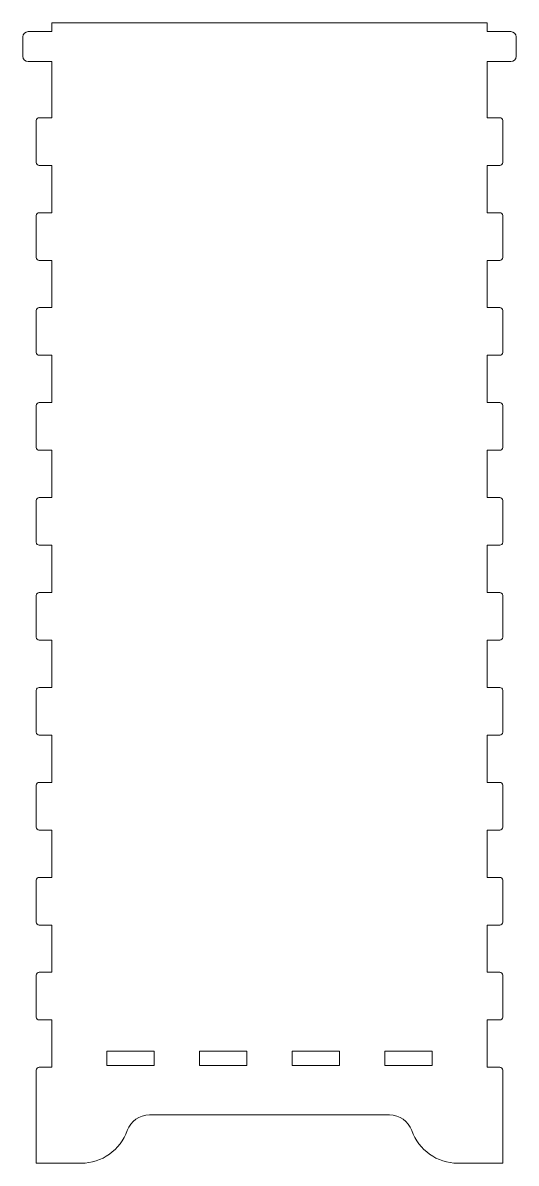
# Model space of a CAD drawing. Header units: millimetres. Extents: x -1099 to 2075, y -1295 to 1553.
# Drawn here: x -140.6 to -38.4, y -1213.4 to -977.2 of the extents above; entities that cross this region are included whole.
import ezdxf

# ---------------------------------------------------------------- set-up
doc = ezdxf.new("R2010")
doc.units = ezdxf.units.MM
doc.header["$MEASUREMENT"] = 0
doc.layers.add('layer 1', color=7, linetype='Continuous')

msp = doc.modelspace()

# ---------------------------------------------------------------- linework, layer by layer
at = {"layer": 'layer 1', "color": 240, "lineweight": 9}
for points, knots in [([(-134.6001, -1193.5443), (-134.6001, -1193.5443), (-134.6001, -1183.7443), (-134.6001, -1183.7443), (-134.6001, -1183.7443), (-134.6001, -1183.7443), (-137.2001, -1183.7443), (-137.2001, -1183.7443), (-137.2001, -1183.7443), (-137.5306, -1183.7443), (-137.8001, -1183.4748), (-137.8001, -1183.1443), (-137.8001, -1183.1443), (-137.8001, -1183.1443), (-137.8001, -1174.4777), (-137.8001, -1174.4777), (-137.8001, -1174.4777), (-137.8001, -1174.1472), (-137.5306, -1173.8777), (-137.2001, -1173.8777), (-137.2001, -1173.8777), (-137.2001, -1173.8777), (-134.6001, -1173.8777), (-134.6001, -1173.8777), (-134.6001, -1173.8777), (-134.6001, -1173.8777), (-134.6001, -1164.0777), (-134.6001, -1164.0777), (-134.6001, -1164.0777), (-134.6001, -1164.0777), (-137.2001, -1164.0777), (-137.2001, -1164.0777), (-137.2001, -1164.0777), (-137.5306, -1164.0777), (-137.8001, -1163.8082), (-137.8001, -1163.4777), (-137.8001, -1163.4777), (-137.8001, -1163.4777), (-137.8001, -1154.811), (-137.8001, -1154.811), (-137.8001, -1154.811), (-137.8001, -1154.4805), (-137.5306, -1154.211), (-137.2001, -1154.211), (-137.2001, -1154.211), (-137.2001, -1154.211), (-134.6001, -1154.211), (-134.6001, -1154.211), (-134.6001, -1154.211), (-134.6001, -1154.211), (-134.6001, -1144.411), (-134.6001, -1144.411), (-134.6001, -1144.411), (-134.6001, -1144.411), (-137.2001, -1144.411), (-137.2001, -1144.411), (-137.2001, -1144.411), (-137.5306, -1144.411), (-137.8001, -1144.1415), (-137.8001, -1143.811), (-137.8001, -1143.811), (-137.8001, -1143.811), (-137.8001, -1135.1443), (-137.8001, -1135.1443), (-137.8001, -1135.1443), (-137.8001, -1134.8138), (-137.5306, -1134.5443), (-137.2001, -1134.5443), (-137.2001, -1134.5443), (-137.2001, -1134.5443), (-134.6001, -1134.5443), (-134.6001, -1134.5443), (-134.6001, -1134.5443), (-134.6001, -1134.5443), (-134.6001, -1124.7443), (-134.6001, -1124.7443), (-134.6001, -1124.7443), (-134.6001, -1124.7443), (-137.2001, -1124.7443), (-137.2001, -1124.7443), (-137.2001, -1124.7443), (-137.5306, -1124.7443), (-137.8001, -1124.4748), (-137.8001, -1124.1443), (-137.8001, -1124.1443), (-137.8001, -1124.1443), (-137.8001, -1115.4777), (-137.8001, -1115.4777), (-137.8001, -1115.4777), (-137.8001, -1115.1472), (-137.5306, -1114.8777), (-137.2001, -1114.8777), (-137.2001, -1114.8777), (-137.2001, -1114.8777), (-134.6001, -1114.8777), (-134.6001, -1114.8777), (-134.6001, -1114.8777), (-134.6001, -1114.8777), (-134.6001, -1105.0777), (-134.6001, -1105.0777), (-134.6001, -1105.0777), (-134.6001, -1105.0777), (-137.2001, -1105.0777), (-137.2001, -1105.0777), (-137.2001, -1105.0777), (-137.5306, -1105.0777), (-137.8001, -1104.8082), (-137.8001, -1104.4777), (-137.8001, -1104.4777), (-137.8001, -1104.4777), (-137.8001, -1095.811), (-137.8001, -1095.811), (-137.8001, -1095.811), (-137.8001, -1095.4805), (-137.5306, -1095.211), (-137.2001, -1095.211), (-137.2001, -1095.211), (-137.2001, -1095.211), (-134.6001, -1095.211), (-134.6001, -1095.211), (-134.6001, -1095.211), (-134.6001, -1095.211), (-134.6001, -1085.411), (-134.6001, -1085.411), (-134.6001, -1085.411), (-134.6001, -1085.411), (-137.2001, -1085.411), (-137.2001, -1085.411), (-137.2001, -1085.411), (-137.5306, -1085.411), (-137.8001, -1085.1415), (-137.8001, -1084.811), (-137.8001, -1084.811), (-137.8001, -1084.811), (-137.8001, -1076.1443), (-137.8001, -1076.1443), (-137.8001, -1076.1443), (-137.8001, -1075.8138), (-137.5306, -1075.5443), (-137.2001, -1075.5443), (-137.2001, -1075.5443), (-137.2001, -1075.5443), (-134.6001, -1075.5443), (-134.6001, -1075.5443), (-134.6001, -1075.5443), (-134.6001, -1075.5443), (-134.6001, -1065.7443), (-134.6001, -1065.7443), (-134.6001, -1065.7443), (-134.6001, -1065.7443), (-137.2001, -1065.7443), (-137.2001, -1065.7443), (-137.2001, -1065.7443), (-137.5306, -1065.7443), (-137.8001, -1065.4748), (-137.8001, -1065.1443), (-137.8001, -1065.1443), (-137.8001, -1065.1443), (-137.8001, -1056.4777), (-137.8001, -1056.4777), (-137.8001, -1056.4777), (-137.8001, -1056.1472), (-137.5306, -1055.8777), (-137.2001, -1055.8777), (-137.2001, -1055.8777), (-137.2001, -1055.8777), (-134.6001, -1055.8777), (-134.6001, -1055.8777), (-134.6001, -1055.8777), (-134.6001, -1055.8777), (-134.6001, -1046.0777), (-134.6001, -1046.0777), (-134.6001, -1046.0777), (-134.6001, -1046.0777), (-137.2001, -1046.0777), (-137.2001, -1046.0777), (-137.2001, -1046.0777), (-137.5306, -1046.0777), (-137.8001, -1045.8082), (-137.8001, -1045.4777), (-137.8001, -1045.4777), (-137.8001, -1045.4777), (-137.8001, -1036.811), (-137.8001, -1036.811), (-137.8001, -1036.811), (-137.8001, -1036.4805), (-137.5306, -1036.211), (-137.2001, -1036.211), (-137.2001, -1036.211), (-137.2001, -1036.211), (-134.6001, -1036.211), (-134.6001, -1036.211), (-134.6001, -1036.211), (-134.6001, -1036.211), (-134.6001, -1026.411), (-134.6001, -1026.411), (-134.6001, -1026.411), (-134.6001, -1026.411), (-137.2001, -1026.411), (-137.2001, -1026.411), (-137.2001, -1026.411), (-137.5306, -1026.411), (-137.8001, -1026.1415), (-137.8001, -1025.811), (-137.8001, -1025.811), (-137.8001, -1025.811), (-137.8001, -1017.1443), (-137.8001, -1017.1443), (-137.8001, -1017.1443), (-137.8001, -1016.8138), (-137.5306, -1016.5443), (-137.2001, -1016.5443), (-137.2001, -1016.5443), (-137.2001, -1016.5443), (-134.6001, -1016.5443), (-134.6001, -1016.5443), (-134.6001, -1016.5443), (-134.6001, -1016.5443), (-134.6001, -1006.7443), (-134.6001, -1006.7443), (-134.6001, -1006.7443), (-134.6001, -1006.7443), (-137.2001, -1006.7443), (-137.2001, -1006.7443), (-137.2001, -1006.7443), (-137.5306, -1006.7443), (-137.8001, -1006.4748), (-137.8001, -1006.1443), (-137.8001, -1006.1443), (-137.8001, -1006.1443), (-137.8001, -997.4777), (-137.8001, -997.4777), (-137.8001, -997.4777), (-137.8001, -997.1472), (-137.5306, -996.8777), (-137.2001, -996.8777), (-137.2001, -996.8777), (-137.2001, -996.8777), (-134.6001, -996.8777), (-134.6001, -996.8777), (-134.6001, -996.8777), (-134.6001, -996.8777), (-134.6001, -985.2444), (-134.6001, -985.2444), (-134.6001, -985.2444), (-134.6001, -985.2444), (-139.5001, -985.2444), (-139.5001, -985.2444), (-139.5001, -985.2444), (-140.106, -985.2444), (-140.6001, -984.7503), (-140.6001, -984.1444), (-140.6001, -984.1444), (-140.6001, -984.1444), (-140.6001, -980.1444), (-140.6001, -980.1444), (-140.6001, -980.1444), (-140.6001, -979.5386), (-140.1059, -979.0444), (-139.5001, -979.0444), (-139.5001, -979.0444), (-139.5001, -979.0444), (-134.6001, -979.0444), (-134.6001, -979.0444), (-134.6001, -979.0444), (-134.6001, -979.0444), (-134.6001, -977.211), (-134.6001, -977.211), (-134.6001, -977.211), (-134.6001, -977.211), (-44.4001, -977.211), (-44.4001, -977.211), (-44.4001, -977.211), (-44.4001, -977.211), (-44.4001, -979.0444), (-44.4001, -979.0444), (-44.4001, -979.0444), (-44.4001, -979.0444), (-39.5001, -979.0444), (-39.5001, -979.0444), (-39.5001, -979.0444), (-38.8942, -979.0444), (-38.4001, -979.5385), (-38.4001, -980.1444), (-38.4001, -980.1444), (-38.4001, -980.1444), (-38.4001, -984.1444), (-38.4001, -984.1444), (-38.4001, -984.1444), (-38.4001, -984.7504), (-38.8941, -985.2444), (-39.5001, -985.2444), (-39.5001, -985.2444), (-39.5001, -985.2444), (-44.4001, -985.2444), (-44.4001, -985.2444), (-44.4001, -985.2444), (-44.4001, -985.2444), (-44.4001, -996.8777), (-44.4001, -996.8777), (-44.4001, -996.8777), (-44.4001, -996.8777), (-41.8001, -996.8777), (-41.8001, -996.8777), (-41.8001, -996.8777), (-41.4696, -996.8777), (-41.2001, -997.1472), (-41.2001, -997.4777), (-41.2001, -997.4777), (-41.2001, -997.4777), (-41.2001, -1006.1443), (-41.2001, -1006.1443), (-41.2001, -1006.1443), (-41.2001, -1006.4749), (-41.4695, -1006.7443), (-41.8001, -1006.7443), (-41.8001, -1006.7443), (-41.8001, -1006.7443), (-44.4001, -1006.7443), (-44.4001, -1006.7443), (-44.4001, -1006.7443), (-44.4001, -1006.7443), (-44.4001, -1016.5443), (-44.4001, -1016.5443), (-44.4001, -1016.5443), (-44.4001, -1016.5443), (-41.8001, -1016.5443), (-41.8001, -1016.5443), (-41.8001, -1016.5443), (-41.4696, -1016.5443), (-41.2001, -1016.8138), (-41.2001, -1017.1443), (-41.2001, -1017.1443), (-41.2001, -1017.1443), (-41.2001, -1025.811), (-41.2001, -1025.811), (-41.2001, -1025.811), (-41.2001, -1026.1416), (-41.4695, -1026.411), (-41.8001, -1026.411), (-41.8001, -1026.411), (-41.8001, -1026.411), (-44.4001, -1026.411), (-44.4001, -1026.411), (-44.4001, -1026.411), (-44.4001, -1026.411), (-44.4001, -1036.211), (-44.4001, -1036.211), (-44.4001, -1036.211), (-44.4001, -1036.211), (-41.8001, -1036.211), (-41.8001, -1036.211), (-41.8001, -1036.211), (-41.4696, -1036.211), (-41.2001, -1036.4805), (-41.2001, -1036.811), (-41.2001, -1036.811), (-41.2001, -1036.811), (-41.2001, -1045.4777), (-41.2001, -1045.4777), (-41.2001, -1045.4777), (-41.2001, -1045.8083), (-41.4695, -1046.0777), (-41.8001, -1046.0777), (-41.8001, -1046.0777), (-41.8001, -1046.0777), (-44.4001, -1046.0777), (-44.4001, -1046.0777), (-44.4001, -1046.0777), (-44.4001, -1046.0777), (-44.4001, -1055.8777), (-44.4001, -1055.8777), (-44.4001, -1055.8777), (-44.4001, -1055.8777), (-41.8001, -1055.8777), (-41.8001, -1055.8777), (-41.8001, -1055.8777), (-41.4696, -1055.8777), (-41.2001, -1056.1472), (-41.2001, -1056.4777), (-41.2001, -1056.4777), (-41.2001, -1056.4777), (-41.2001, -1065.1443), (-41.2001, -1065.1443), (-41.2001, -1065.1443), (-41.2001, -1065.4749), (-41.4695, -1065.7443), (-41.8001, -1065.7443), (-41.8001, -1065.7443), (-41.8001, -1065.7443), (-44.4001, -1065.7443), (-44.4001, -1065.7443), (-44.4001, -1065.7443), (-44.4001, -1065.7443), (-44.4001, -1075.5443), (-44.4001, -1075.5443), (-44.4001, -1075.5443), (-44.4001, -1075.5443), (-41.8001, -1075.5443), (-41.8001, -1075.5443), (-41.8001, -1075.5443), (-41.4696, -1075.5443), (-41.2001, -1075.8138), (-41.2001, -1076.1443), (-41.2001, -1076.1443), (-41.2001, -1076.1443), (-41.2001, -1084.811), (-41.2001, -1084.811), (-41.2001, -1084.811), (-41.2001, -1085.1416), (-41.4695, -1085.411), (-41.8001, -1085.411), (-41.8001, -1085.411), (-41.8001, -1085.411), (-44.4001, -1085.411), (-44.4001, -1085.411), (-44.4001, -1085.411), (-44.4001, -1085.411), (-44.4001, -1095.211), (-44.4001, -1095.211), (-44.4001, -1095.211), (-44.4001, -1095.211), (-41.8001, -1095.211), (-41.8001, -1095.211), (-41.8001, -1095.211), (-41.4696, -1095.211), (-41.2001, -1095.4805), (-41.2001, -1095.811), (-41.2001, -1095.811), (-41.2001, -1095.811), (-41.2001, -1104.4777), (-41.2001, -1104.4777), (-41.2001, -1104.4777), (-41.2001, -1104.8083), (-41.4695, -1105.0777), (-41.8001, -1105.0777), (-41.8001, -1105.0777), (-41.8001, -1105.0777), (-44.4001, -1105.0777), (-44.4001, -1105.0777), (-44.4001, -1105.0777), (-44.4001, -1105.0777), (-44.4001, -1114.8777), (-44.4001, -1114.8777), (-44.4001, -1114.8777), (-44.4001, -1114.8777), (-41.8001, -1114.8777), (-41.8001, -1114.8777), (-41.8001, -1114.8777), (-41.4696, -1114.8777), (-41.2001, -1115.1472), (-41.2001, -1115.4777), (-41.2001, -1115.4777), (-41.2001, -1115.4777), (-41.2001, -1124.1443), (-41.2001, -1124.1443), (-41.2001, -1124.1443), (-41.2001, -1124.4749), (-41.4695, -1124.7443), (-41.8001, -1124.7443), (-41.8001, -1124.7443), (-41.8001, -1124.7443), (-44.4001, -1124.7443), (-44.4001, -1124.7443), (-44.4001, -1124.7443), (-44.4001, -1124.7443), (-44.4001, -1134.5443), (-44.4001, -1134.5443), (-44.4001, -1134.5443), (-44.4001, -1134.5443), (-41.8001, -1134.5443), (-41.8001, -1134.5443), (-41.8001, -1134.5443), (-41.4696, -1134.5443), (-41.2001, -1134.8138), (-41.2001, -1135.1443), (-41.2001, -1135.1443), (-41.2001, -1135.1443), (-41.2001, -1143.811), (-41.2001, -1143.811), (-41.2001, -1143.811), (-41.2001, -1144.1416), (-41.4695, -1144.411), (-41.8001, -1144.411), (-41.8001, -1144.411), (-41.8001, -1144.411), (-44.4001, -1144.411), (-44.4001, -1144.411), (-44.4001, -1144.411), (-44.4001, -1144.411), (-44.4001, -1154.211), (-44.4001, -1154.211), (-44.4001, -1154.211), (-44.4001, -1154.211), (-41.8001, -1154.211), (-41.8001, -1154.211), (-41.8001, -1154.211), (-41.4696, -1154.211), (-41.2001, -1154.4805), (-41.2001, -1154.811), (-41.2001, -1154.811), (-41.2001, -1154.811), (-41.2001, -1163.4777), (-41.2001, -1163.4777), (-41.2001, -1163.4777), (-41.2001, -1163.8083), (-41.4695, -1164.0777), (-41.8001, -1164.0777), (-41.8001, -1164.0777), (-41.8001, -1164.0777), (-44.4001, -1164.0777), (-44.4001, -1164.0777), (-44.4001, -1164.0777), (-44.4001, -1164.0777), (-44.4001, -1173.8777), (-44.4001, -1173.8777), (-44.4001, -1173.8777), (-44.4001, -1173.8777), (-41.8001, -1173.8777), (-41.8001, -1173.8777), (-41.8001, -1173.8777), (-41.4696, -1173.8777), (-41.2001, -1174.1472), (-41.2001, -1174.4777), (-41.2001, -1174.4777), (-41.2001, -1174.4777), (-41.2001, -1183.1443), (-41.2001, -1183.1443), (-41.2001, -1183.1443), (-41.2001, -1183.4749), (-41.4695, -1183.7443), (-41.8001, -1183.7443), (-41.8001, -1183.7443), (-41.8001, -1183.7443), (-44.4001, -1183.7443), (-44.4001, -1183.7443), (-44.4001, -1183.7443), (-44.4001, -1183.7443), (-44.4001, -1193.5443), (-44.4001, -1193.5443), (-44.4001, -1193.5443), (-44.4001, -1193.5443), (-41.8001, -1193.5443), (-41.8001, -1193.5443), (-41.8001, -1193.5443), (-41.4696, -1193.5443), (-41.2001, -1193.8138), (-41.2001, -1194.1443), (-41.2001, -1194.1443), (-41.2001, -1194.1443), (-41.2001, -1213.4109), (-41.2001, -1213.4109), (-41.2001, -1213.4109), (-41.2001, -1213.4109), (-50.5001, -1213.4109), (-50.5001, -1213.4109), (-50.5001, -1213.4109), (-54.7788, -1213.4109), (-58.5972, -1210.6923), (-60.0232, -1206.673), (-60.0232, -1206.673), (-60.7299, -1204.6809), (-62.5262, -1203.411), (-64.6402, -1203.411), (-64.6402, -1203.411), (-64.6402, -1203.411), (-114.36, -1203.411), (-114.36, -1203.411), (-114.36, -1203.411), (-116.474, -1203.411), (-118.2703, -1204.6809), (-118.977, -1206.673), (-118.977, -1206.673), (-120.403, -1210.6923), (-124.2214, -1213.4109), (-128.5001, -1213.4109), (-128.5001, -1213.4109), (-128.5001, -1213.4109), (-137.8001, -1213.4109), (-137.8001, -1213.4109), (-137.8001, -1213.4109), (-137.8001, -1213.4109), (-137.8001, -1194.1443), (-137.8001, -1194.1443), (-137.8001, -1194.1443), (-137.8001, -1193.8138), (-137.5306, -1193.5443), (-137.2001, -1193.5443), (-137.2001, -1193.5443), (-137.2001, -1193.5443), (-134.6001, -1193.5443), (-134.6001, -1193.5443)], [0, 0, 0, 0, 0.00671141, 0.00671141, 0.00671141, 0.00671141, 0.01342282, 0.01342282, 0.01342282, 0.01342282, 0.02013423, 0.02013423, 0.02013423, 0.02013423, 0.02684564, 0.02684564, 0.02684564, 0.02684564, 0.03355705, 0.03355705, 0.03355705, 0.03355705, 0.04026846, 0.04026846, 0.04026846, 0.04026846, 0.04697987, 0.04697987, 0.04697987, 0.04697987, 0.05369128, 0.05369128, 0.05369128, 0.05369128, 0.06040268, 0.06040268, 0.06040268, 0.06040268, 0.06711409, 0.06711409, 0.06711409, 0.06711409, 0.0738255, 0.0738255, 0.0738255, 0.0738255, 0.08053691, 0.08053691, 0.08053691, 0.08053691, 0.08724832, 0.08724832, 0.08724832, 0.08724832, 0.09395973, 0.09395973, 0.09395973, 0.09395973, 0.10067114, 0.10067114, 0.10067114, 0.10067114, 0.10738255, 0.10738255, 0.10738255, 0.10738255, 0.11409396, 0.11409396, 0.11409396, 0.11409396, 0.12080537, 0.12080537, 0.12080537, 0.12080537, 0.12751678, 0.12751678, 0.12751678, 0.12751678, 0.13422819, 0.13422819, 0.13422819, 0.13422819, 0.1409396, 0.1409396, 0.1409396, 0.1409396, 0.14765101, 0.14765101, 0.14765101, 0.14765101, 0.15436242, 0.15436242, 0.15436242, 0.15436242, 0.16107383, 0.16107383, 0.16107383, 0.16107383, 0.16778523, 0.16778523, 0.16778523, 0.16778523, 0.17449664, 0.17449664, 0.17449664, 0.17449664, 0.18120805, 0.18120805, 0.18120805, 0.18120805, 0.18791946, 0.18791946, 0.18791946, 0.18791946, 0.19463087, 0.19463087, 0.19463087, 0.19463087, 0.20134228, 0.20134228, 0.20134228, 0.20134228, 0.20805369, 0.20805369, 0.20805369, 0.20805369, 0.2147651, 0.2147651, 0.2147651, 0.2147651, 0.22147651, 0.22147651, 0.22147651, 0.22147651, 0.22818792, 0.22818792, 0.22818792, 0.22818792, 0.23489933, 0.23489933, 0.23489933, 0.23489933, 0.24161074, 0.24161074, 0.24161074, 0.24161074, 0.24832215, 0.24832215, 0.24832215, 0.24832215, 0.25503356, 0.25503356, 0.25503356, 0.25503356, 0.26174497, 0.26174497, 0.26174497, 0.26174497, 0.26845638, 0.26845638, 0.26845638, 0.26845638, 0.27516779, 0.27516779, 0.27516779, 0.27516779, 0.28187919, 0.28187919, 0.28187919, 0.28187919, 0.2885906, 0.2885906, 0.2885906, 0.2885906, 0.29530201, 0.29530201, 0.29530201, 0.29530201, 0.30201342, 0.30201342, 0.30201342, 0.30201342, 0.30872483, 0.30872483, 0.30872483, 0.30872483, 0.31543624, 0.31543624, 0.31543624, 0.31543624, 0.32214765, 0.32214765, 0.32214765, 0.32214765, 0.32885906, 0.32885906, 0.32885906, 0.32885906, 0.33557047, 0.33557047, 0.33557047, 0.33557047, 0.34228188, 0.34228188, 0.34228188, 0.34228188, 0.34899329, 0.34899329, 0.34899329, 0.34899329, 0.3557047, 0.3557047, 0.3557047, 0.3557047, 0.36241611, 0.36241611, 0.36241611, 0.36241611, 0.36912752, 0.36912752, 0.36912752, 0.36912752, 0.37583893, 0.37583893, 0.37583893, 0.37583893, 0.38255034, 0.38255034, 0.38255034, 0.38255034, 0.38926174, 0.38926174, 0.38926174, 0.38926174, 0.39597315, 0.39597315, 0.39597315, 0.39597315, 0.40268456, 0.40268456, 0.40268456, 0.40268456, 0.40939597, 0.40939597, 0.40939597, 0.40939597, 0.41610738, 0.41610738, 0.41610738, 0.41610738, 0.42281879, 0.42281879, 0.42281879, 0.42281879, 0.4295302, 0.4295302, 0.4295302, 0.4295302, 0.43624161, 0.43624161, 0.43624161, 0.43624161, 0.44295302, 0.44295302, 0.44295302, 0.44295302, 0.44966443, 0.44966443, 0.44966443, 0.44966443, 0.45637584, 0.45637584, 0.45637584, 0.45637584, 0.46308725, 0.46308725, 0.46308725, 0.46308725, 0.46979866, 0.46979866, 0.46979866, 0.46979866, 0.47651007, 0.47651007, 0.47651007, 0.47651007, 0.48322148, 0.48322148, 0.48322148, 0.48322148, 0.48993289, 0.48993289, 0.48993289, 0.48993289, 0.4966443, 0.4966443, 0.4966443, 0.4966443, 0.5033557, 0.5033557, 0.5033557, 0.5033557, 0.51006711, 0.51006711, 0.51006711, 0.51006711, 0.51677852, 0.51677852, 0.51677852, 0.51677852, 0.52348993, 0.52348993, 0.52348993, 0.52348993, 0.53020134, 0.53020134, 0.53020134, 0.53020134, 0.53691275, 0.53691275, 0.53691275, 0.53691275, 0.54362416, 0.54362416, 0.54362416, 0.54362416, 0.55033557, 0.55033557, 0.55033557, 0.55033557, 0.55704698, 0.55704698, 0.55704698, 0.55704698, 0.56375839, 0.56375839, 0.56375839, 0.56375839, 0.5704698, 0.5704698, 0.5704698, 0.5704698, 0.57718121, 0.57718121, 0.57718121, 0.57718121, 0.58389262, 0.58389262, 0.58389262, 0.58389262, 0.59060403, 0.59060403, 0.59060403, 0.59060403, 0.59731544, 0.59731544, 0.59731544, 0.59731544, 0.60402685, 0.60402685, 0.60402685, 0.60402685, 0.61073826, 0.61073826, 0.61073826, 0.61073826, 0.61744966, 0.61744966, 0.61744966, 0.61744966, 0.62416107, 0.62416107, 0.62416107, 0.62416107, 0.63087248, 0.63087248, 0.63087248, 0.63087248, 0.63758389, 0.63758389, 0.63758389, 0.63758389, 0.6442953, 0.6442953, 0.6442953, 0.6442953, 0.65100671, 0.65100671, 0.65100671, 0.65100671, 0.65771812, 0.65771812, 0.65771812, 0.65771812, 0.66442953, 0.66442953, 0.66442953, 0.66442953, 0.67114094, 0.67114094, 0.67114094, 0.67114094, 0.67785235, 0.67785235, 0.67785235, 0.67785235, 0.68456376, 0.68456376, 0.68456376, 0.68456376, 0.69127517, 0.69127517, 0.69127517, 0.69127517, 0.69798658, 0.69798658, 0.69798658, 0.69798658, 0.70469799, 0.70469799, 0.70469799, 0.70469799, 0.7114094, 0.7114094, 0.7114094, 0.7114094, 0.71812081, 0.71812081, 0.71812081, 0.71812081, 0.72483221, 0.72483221, 0.72483221, 0.72483221, 0.73154362, 0.73154362, 0.73154362, 0.73154362, 0.73825503, 0.73825503, 0.73825503, 0.73825503, 0.74496644, 0.74496644, 0.74496644, 0.74496644, 0.75167785, 0.75167785, 0.75167785, 0.75167785, 0.75838926, 0.75838926, 0.75838926, 0.75838926, 0.76510067, 0.76510067, 0.76510067, 0.76510067, 0.77181208, 0.77181208, 0.77181208, 0.77181208, 0.77852349, 0.77852349, 0.77852349, 0.77852349, 0.7852349, 0.7852349, 0.7852349, 0.7852349, 0.79194631, 0.79194631, 0.79194631, 0.79194631, 0.79865772, 0.79865772, 0.79865772, 0.79865772, 0.80536913, 0.80536913, 0.80536913, 0.80536913, 0.81208054, 0.81208054, 0.81208054, 0.81208054, 0.81879195, 0.81879195, 0.81879195, 0.81879195, 0.82550336, 0.82550336, 0.82550336, 0.82550336, 0.83221477, 0.83221477, 0.83221477, 0.83221477, 0.83892617, 0.83892617, 0.83892617, 0.83892617, 0.84563758, 0.84563758, 0.84563758, 0.84563758, 0.85234899, 0.85234899, 0.85234899, 0.85234899, 0.8590604, 0.8590604, 0.8590604, 0.8590604, 0.86577181, 0.86577181, 0.86577181, 0.86577181, 0.87248322, 0.87248322, 0.87248322, 0.87248322, 0.87919463, 0.87919463, 0.87919463, 0.87919463, 0.88590604, 0.88590604, 0.88590604, 0.88590604, 0.89261745, 0.89261745, 0.89261745, 0.89261745, 0.89932886, 0.89932886, 0.89932886, 0.89932886, 0.90604027, 0.90604027, 0.90604027, 0.90604027, 0.91275168, 0.91275168, 0.91275168, 0.91275168, 0.91946309, 0.91946309, 0.91946309, 0.91946309, 0.9261745, 0.9261745, 0.9261745, 0.9261745, 0.93288591, 0.93288591, 0.93288591, 0.93288591, 0.93959732, 0.93959732, 0.93959732, 0.93959732, 0.94630872, 0.94630872, 0.94630872, 0.94630872, 0.95302013, 0.95302013, 0.95302013, 0.95302013, 0.95973154, 0.95973154, 0.95973154, 0.95973154, 0.96644295, 0.96644295, 0.96644295, 0.96644295, 0.97315436, 0.97315436, 0.97315436, 0.97315436, 0.97986577, 0.97986577, 0.97986577, 0.97986577, 0.98657718, 0.98657718, 0.98657718, 0.98657718, 1, 1, 1, 1]), ([(-123.2001, -1193.211), (-123.2001, -1193.211), (-113.4001, -1193.211), (-113.4001, -1193.211), (-113.4001, -1193.211), (-113.4001, -1193.211), (-113.4001, -1190.211), (-113.4001, -1190.211), (-113.4001, -1190.211), (-113.4001, -1190.211), (-123.2001, -1190.211), (-123.2001, -1190.211), (-123.2001, -1190.211), (-123.2001, -1190.211), (-123.2001, -1193.211), (-123.2001, -1193.211)], [0, 0, 0, 0, 0.2, 0.2, 0.2, 0.2, 0.4, 0.4, 0.4, 0.4, 0.6, 0.6, 0.6, 0.6, 1, 1, 1, 1]), ([(-104.0001, -1193.211), (-104.0001, -1193.211), (-94.2001, -1193.211), (-94.2001, -1193.211), (-94.2001, -1193.211), (-94.2001, -1193.211), (-94.2001, -1190.211), (-94.2001, -1190.211), (-94.2001, -1190.211), (-94.2001, -1190.211), (-104.0001, -1190.211), (-104.0001, -1190.211), (-104.0001, -1190.211), (-104.0001, -1190.211), (-104.0001, -1193.211), (-104.0001, -1193.211)], [0, 0, 0, 0, 0.2, 0.2, 0.2, 0.2, 0.4, 0.4, 0.4, 0.4, 0.6, 0.6, 0.6, 0.6, 1, 1, 1, 1]), ([(-84.8001, -1193.211), (-84.8001, -1193.211), (-75.0001, -1193.211), (-75.0001, -1193.211), (-75.0001, -1193.211), (-75.0001, -1193.211), (-75.0001, -1190.211), (-75.0001, -1190.211), (-75.0001, -1190.211), (-75.0001, -1190.211), (-84.8001, -1190.211), (-84.8001, -1190.211), (-84.8001, -1190.211), (-84.8001, -1190.211), (-84.8001, -1193.211), (-84.8001, -1193.211)], [0, 0, 0, 0, 0.2, 0.2, 0.2, 0.2, 0.4, 0.4, 0.4, 0.4, 0.6, 0.6, 0.6, 0.6, 1, 1, 1, 1]), ([(-65.6001, -1193.211), (-65.6001, -1193.211), (-55.8001, -1193.211), (-55.8001, -1193.211), (-55.8001, -1193.211), (-55.8001, -1193.211), (-55.8001, -1190.211), (-55.8001, -1190.211), (-55.8001, -1190.211), (-55.8001, -1190.211), (-65.6001, -1190.211), (-65.6001, -1190.211), (-65.6001, -1190.211), (-65.6001, -1190.211), (-65.6001, -1193.211), (-65.6001, -1193.211)], [0, 0, 0, 0, 0.2, 0.2, 0.2, 0.2, 0.4, 0.4, 0.4, 0.4, 0.6, 0.6, 0.6, 0.6, 1, 1, 1, 1])]:
    msp.add_open_spline(points, degree=3, knots=knots, dxfattribs=at)

doc.saveas('drawing.dxf')
